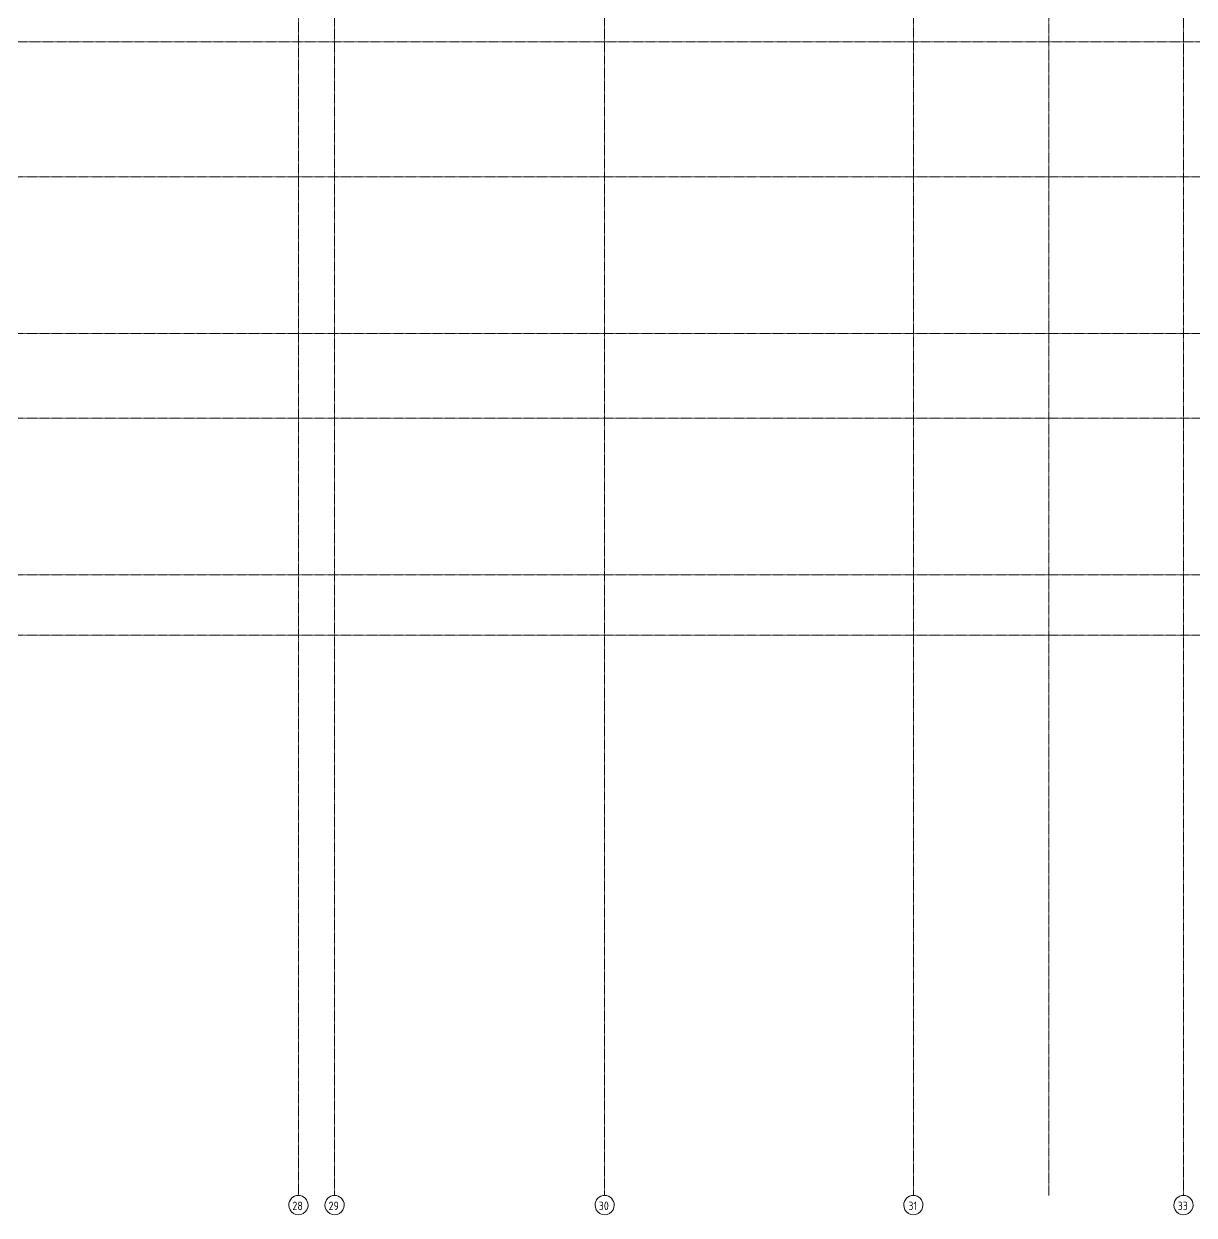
# Model space of a CAD drawing. Header units: millimetres. Extents: x -13853 to 411335, y -23261 to 161252.
# Drawn here: x 208514 to 257044, y -23261 to 26130 of the extents above; entities that cross this region are included whole.
import ezdxf

# ---------------------------------------------------------------- set-up
doc = ezdxf.new("R2010")
doc.units = ezdxf.units.MM
doc.linetypes.add('ADSK_Линия сетки', pattern=[21, 12, -3, 3, -3])
doc.layers.add('Оси', color=7, linetype='Continuous', lineweight=9)
doc.styles.add('GOST Common_2', font='GOST Common.ttf', dxfattribs={"width": 0.9, "height": 350})

# ---------------------------------------------------------------- blocks, each defined once
blk = doc.blocks.new('Ось сетки - D8-4846-001_Весь этаж')
at = {"layer": 'Оси', "lineweight": 18}
for start, end in [(360, 180), (180, 360)]:
    blk.add_arc((0, 0), 4, start, end, dxfattribs=at)

msp = doc.modelspace()

# ---------------------------------------------------------------- linework, layer by layer
at = {"layer": 'Оси', "linetype": 'ADSK_Линия сетки'}
for p, q in [((251019, -22443), (251019, 160434)), ((221399, 45395), (221399, -22443)), ((256599, 41224), (256599, -22443)), ((245399, 37134), (245399, -22443)), ((232599, 36974), (232599, -22443)), ((219899, 28696), (219899, -22443)), ((410517, 25385), (-13035, 25385)), ((-13035, 19785), (410517, 19785)), ((-13035, 13285), (410517, 13285)), ((-13035, 9785), (410517, 9785)), ((-13035, 3285), (410517, 3285)), ((-13035, 785), (410517, 785))]:
    msp.add_line(p, q, dxfattribs=at)

# ---------------------------------------------------------------- block references
at = {"layer": 'Оси', "lineweight": 18, "xscale": 99.99999999999993, "yscale": 99.99999999999993, "zscale": 99.99999999999993, "rotation": 180}
for p in [(219899, -22843), (221399, -22843), (232599, -22843), (245399, -22843), (256599, -22843)]:
    msp.add_blockref('Ось сетки - D8-4846-001_Весь этаж', p, dxfattribs=at)

# ---------------------------------------------------------------- texts
at = {"layer": 'Оси', "char_height": 350, "attachment_point": 1, "style": 'GOST Common_2'}
for s, insert, width in [('28', (219651, -22699), 548.35), ('29', (221151, -22699), 548.35), ('30', (232354, -22699), 541.14), ('31', (245190, -22699), 454.56), ('33', (256357, -22699), 533.92)]:
    msp.add_mtext(s, dxfattribs=dict(at, insert=insert, width=width))

doc.saveas('drawing.dxf')
